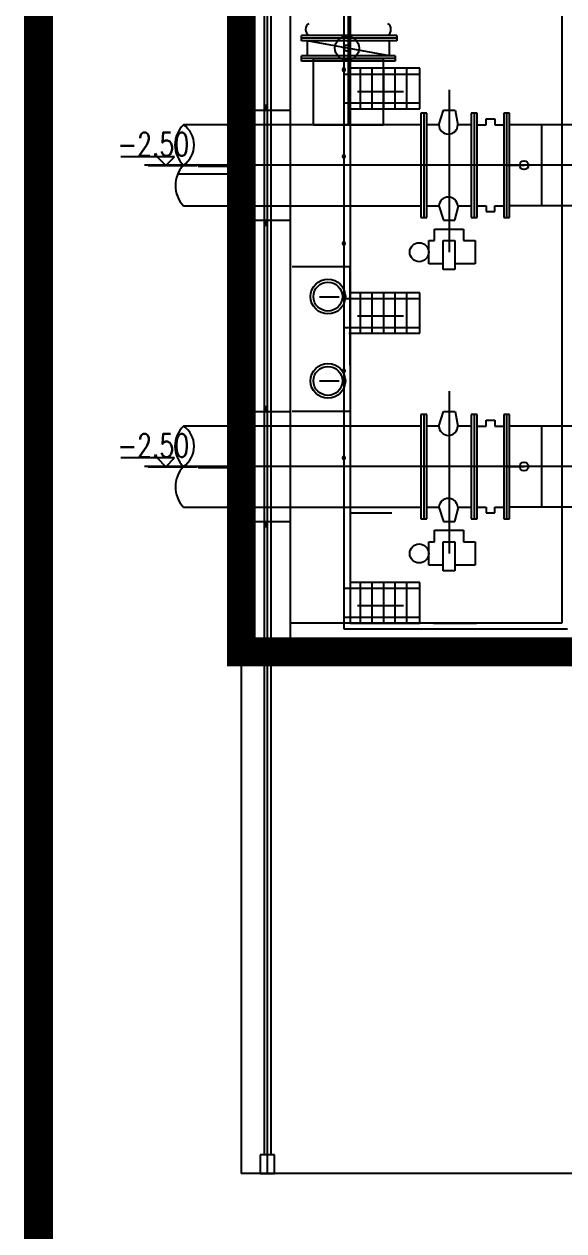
# Model space of a CAD drawing. Extents: x 93518 to 937116, y -359949 to 58022.
# Drawn here: x 693347 to 693808, y -117802 to -116773 of the extents above; entities that cross this region are included whole.
import ezdxf

# ---------------------------------------------------------------- set-up
doc = ezdxf.new("R2010")
doc.units = 0
doc.header["$LTSCALE"] = 1000
doc.header["$MEASUREMENT"] = 0
doc.layers.get('0').update_dxf_attribs({"color": 8, "linetype": 'CONTINUOUS'})
doc.layers.add('Z-本期建构筑物', color=8, linetype='CONTINUOUS')
doc.styles.add('HY', font='geditxt.shx', dxfattribs={"width": 0.75, "bigfont": 'hztxt1.shx'})
doc.styles.add('HZ', font='geditxt.shx', dxfattribs={"width": 0.8, "bigfont": 'dxt.shx'})

# ---------------------------------------------------------------- blocks, each defined once
blk = doc.blocks.new('wq')
at = {"color": 8, "ltscale": 10}
for p, q in [((3796.728, 1686.572), (3796.728, 1721.372)), ((3796.6718, 1721.0507), (3796.6718, 1686.8934)), ((3796.7853, 1721.0507), (3796.7853, 1686.8934)), ((3796.2785, 1717.572), (3796.2785, 1695.572)), ((3797.1285, 1695.572), (3797.1285, 1717.572)), ((3798.0475, 1717.272), (3798.0475, 1695.972)), ((3798.1587, 1717.172), (3798.1587, 1696.072)), ((3801.8085, 1717.172), (3801.8085, 1696.072)), ((3798.1285, 1704.672), (3798.1285, 1708.472)), ((3798.9314, 1706.2129), (3797.3174, 1706.2129)), ((3797.3174, 1706.1211), (3797.3174, 1706.2129)), ((3798.9624, 1706.2129), (3797.3484, 1706.2129)), ((3798.9624, 1706.2129), (3798.9624, 1706.1211)), ((3798.9314, 1706.167), (3797.3174, 1706.167)), ((3798.9314, 1706.1211), (3797.3174, 1706.1211)), ((3798.9624, 1706.167), (3797.3484, 1706.167)), ((3798.9624, 1706.1211), (3797.3484, 1706.1211)), ((3798.8358, 1705.8629), (3797.413, 1706.1211)), ((3797.413, 1706.1211), (3797.413, 1705.8629)), ((3798.8358, 1705.8629), (3798.8358, 1706.1211)), ((3798.9314, 1705.8629), (3797.3174, 1705.8629)), ((3797.3174, 1705.7711), (3797.3174, 1705.8629)), ((3798.9314, 1705.8629), (3797.3174, 1705.8629)), ((3797.3174, 1705.7711), (3797.3174, 1705.8629)), ((3798.9314, 1705.817), (3797.3174, 1705.817)), ((3798.9314, 1705.817), (3797.3174, 1705.817)), ((3798.9314, 1705.7711), (3797.3174, 1705.7711)), ((3798.9314, 1705.7711), (3797.3174, 1705.7711)), ((3797.5243, 1704.672), (3797.5245, 1705.817)), ((3797.5245, 1705.817), (3798.7315, 1705.817)), ((3798.7313, 1704.672), (3798.7315, 1705.817)), ((3798.9314, 1705.8629), (3798.9314, 1705.7711)), ((3799.3585, 1705.647), (3798.1587, 1705.647)), ((3798.3365, 1704.947), (3798.3365, 1705.647)), ((3798.5365, 1704.947), (3798.5365, 1705.647)), ((3798.7365, 1704.947), (3798.7365, 1705.647)), ((3798.9365, 1704.947), (3798.9365, 1705.647)), ((3799.1365, 1704.947), (3799.1365, 1705.647)), ((3799.3585, 1704.947), (3799.3585, 1705.647)), ((3798.0475, 1705.547), (3799.3585, 1705.547)), ((3798.2865, 1705.247), (3798.6865, 1705.247)), ((3798.6865, 1705.247), (3798.7606, 1705.247)), ((3798.7606, 1705.247), (3799.0804, 1705.247)), ((3799.8635, 1705.2713), (3799.8635, 1702.472)), ((3796.7035, 1705.022), (3796.7035, 1704.922)), ((3798.0475, 1705.047), (3799.3585, 1705.047)), ((3798.1587, 1704.947), (3799.3585, 1704.947)), ((3796.2785, 1704.922), (3797.1285, 1704.922)), ((3799.4785, 1704.872), (3799.3785, 1704.872)), ((3799.3785, 1704.872), (3799.3785, 1703.072)), ((3799.4285, 1704.872), (3799.4285, 1703.072)), ((3799.4785, 1703.072), (3799.4785, 1704.872)), ((3799.6885, 1704.672), (3799.7663, 1704.9213)), ((3799.7663, 1704.9213), (3799.9713, 1704.9213)), ((3799.9713, 1704.9213), (3800.0167, 1704.672)), ((3800.3485, 1704.872), (3800.2485, 1704.872)), ((3800.2485, 1704.872), (3800.2485, 1703.072)), ((3800.2985, 1704.872), (3800.2985, 1703.072)), ((3800.3485, 1703.072), (3800.3485, 1704.872)), ((3800.5035, 1704.772), (3800.6535, 1704.772)), ((3800.5035, 1704.672), (3800.5035, 1704.772)), ((3800.5035, 1704.772), (3800.6535, 1704.772)), ((3800.5035, 1704.672), (3800.5035, 1704.772)), ((3800.6535, 1704.772), (3800.6535, 1704.672)), ((3800.6535, 1704.772), (3800.6535, 1704.672)), ((3800.9085, 1704.872), (3800.8085, 1704.872)), ((3800.8085, 1704.872), (3800.8085, 1703.072)), ((3800.9085, 1704.872), (3800.8085, 1704.872)), ((3800.8085, 1704.872), (3800.8085, 1703.072)), ((3800.8585, 1704.872), (3800.8585, 1703.072)), ((3800.8585, 1704.872), (3800.8585, 1703.072)), ((3800.9085, 1703.072), (3800.9085, 1704.872)), ((3800.9085, 1703.072), (3800.9085, 1704.872)), ((3798.6587, 1704.672), (3795.2785, 1704.672)), ((3797.5244, 1704.6715), (3798.7314, 1704.672)), ((3799.3785, 1704.672), (3798.6587, 1704.672)), ((3799.6885, 1704.672), (3799.4785, 1704.672)), ((3800.2485, 1704.672), (3800.0167, 1704.672)), ((3800.3485, 1704.672), (3800.5035, 1704.672)), ((3800.3485, 1704.672), (3800.5035, 1704.672)), ((3800.4035, 1704.672), (3800.5035, 1704.672)), ((3800.4035, 1704.672), (3800.5035, 1704.672)), ((3800.6535, 1704.672), (3800.8085, 1704.672)), ((3800.6535, 1704.672), (3800.8085, 1704.672)), ((3801.4585, 1704.672), (3800.9045, 1704.672)), ((3802.2525, 1704.672), (3800.9045, 1704.672)), ((3801.4585, 1704.672), (3801.4585, 1703.272)), ((3795.1267, 1704.1202), (3794.1967, 1704.1202)), ((3794.8267, 1704.1202), (3794.9767, 1703.9702)), ((3794.9767, 1703.9702), (3795.1267, 1704.1202)), ((3822.1057, 1703.972), (3794.6089, 1703.972)), ((3794.6704, 1703.9702), (3795.5189, 1703.9702)), ((3795.5361, 1703.9571), (3795.9161, 1703.9571)), ((3795.9161, 1703.9571), (3796.4661, 1703.9571)), ((3800.8585, 1703.972), (3801.1585, 1703.972)), ((3795.1941, 1703.822), (3795.5741, 1703.822)), ((3795.5741, 1703.822), (3796.1241, 1703.822)), ((3795.2785, 1703.272), (3798.6587, 1703.272)), ((3798.6587, 1703.272), (3799.3785, 1703.272)), ((3799.4785, 1703.272), (3799.6885, 1703.272)), ((3799.6885, 1703.272), (3799.7676, 1703.022)), ((3800.0167, 1703.272), (3800.2485, 1703.272)), ((3800.0167, 1703.272), (3800.2485, 1703.272)), ((3800.3485, 1703.272), (3800.5035, 1703.272)), ((3800.3485, 1703.272), (3800.5035, 1703.272)), ((3800.5035, 1703.272), (3800.5035, 1703.172)), ((3800.5035, 1703.272), (3800.5035, 1703.172)), ((3800.6535, 1703.272), (3800.8085, 1703.272)), ((3800.6535, 1703.172), (3800.6535, 1703.272)), ((3800.6535, 1703.172), (3800.6535, 1703.272)), ((3800.6535, 1703.272), (3800.8085, 1703.272)), ((3802.2525, 1703.272), (3800.9045, 1703.272)), ((3799.3785, 1703.072), (3799.4785, 1703.072)), ((3799.966, 1703.022), (3800.0265, 1703.2639)), ((3800.2485, 1703.072), (3800.3485, 1703.072)), ((3800.5035, 1703.172), (3800.6535, 1703.172)), ((3800.5035, 1703.172), (3800.6535, 1703.172)), ((3800.8085, 1703.072), (3800.9085, 1703.072)), ((3800.8085, 1703.072), (3800.9085, 1703.072)), ((3796.2785, 1703.022), (3797.1285, 1703.022)), ((3796.7035, 1702.922), (3796.7035, 1703.022)), ((3799.6135, 1702.872), (3800.1135, 1702.872)), ((3799.6135, 1702.672), (3799.6135, 1702.872)), ((3799.6135, 1702.872), (3800.1135, 1702.872)), ((3799.6135, 1702.672), (3799.6135, 1702.872)), ((3799.7676, 1703.022), (3799.966, 1703.022)), ((3800.1135, 1702.872), (3800.1135, 1702.672)), ((3800.1135, 1702.872), (3800.1135, 1702.672)), ((3799.5135, 1702.672), (3799.6135, 1702.672)), ((3799.5135, 1702.272), (3799.5135, 1702.672)), ((3799.5135, 1702.672), (3799.6135, 1702.672)), ((3799.7635, 1702.672), (3799.9635, 1702.672)), ((3799.7635, 1702.672), (3799.9635, 1702.672)), ((3799.7635, 1702.672), (3799.9635, 1702.672)), ((3799.7635, 1702.172), (3799.7635, 1702.672)), ((3799.7635, 1702.672), (3799.9635, 1702.672)), ((3799.9635, 1702.672), (3799.9635, 1702.172)), ((3800.1135, 1702.672), (3800.3135, 1702.672)), ((3800.1135, 1702.672), (3800.3135, 1702.672)), ((3800.3135, 1702.672), (3800.3135, 1702.272)), ((3799.7635, 1702.272), (3799.5135, 1702.272)), ((3800.3135, 1702.272), (3799.9635, 1702.272)), ((3798.1585, 1702.222), (3797.1585, 1702.222)), ((3798.1585, 1700.522), (3798.1585, 1702.222)), ((3799.9635, 1702.172), (3799.7635, 1702.172)), ((3797.6251, 1701.7041), (3797.8251, 1701.7041)), ((3797.8251, 1701.7041), (3797.9647, 1701.7041)), ((3798.0365, 1701.672), (3799.3585, 1701.672)), ((3798.0475, 1701.672), (3799.3585, 1701.672)), ((3799.3585, 1701.772), (3798.1587, 1701.772)), ((3798.3365, 1701.072), (3798.3365, 1701.772)), ((3798.3365, 1701.072), (3798.3365, 1701.772)), ((3798.5365, 1701.072), (3798.5365, 1701.772)), ((3798.5365, 1701.072), (3798.5365, 1701.772)), ((3798.7365, 1701.072), (3798.7365, 1701.772)), ((3798.7365, 1701.072), (3798.7365, 1701.772)), ((3798.9365, 1701.072), (3798.9365, 1701.772)), ((3798.9365, 1701.072), (3798.9365, 1701.772)), ((3799.1365, 1701.072), (3799.1365, 1701.772)), ((3799.1365, 1701.072), (3799.1365, 1701.772)), ((3799.3585, 1701.072), (3799.3585, 1701.772)), ((3799.3585, 1701.072), (3799.3585, 1701.772)), ((3798.2865, 1701.372), (3798.6865, 1701.372)), ((3798.2865, 1701.372), (3798.6865, 1701.372)), ((3798.6865, 1701.372), (3798.7606, 1701.372)), ((3798.6865, 1701.372), (3798.7606, 1701.372)), ((3798.7606, 1701.372), (3799.0804, 1701.372)), ((3798.7606, 1701.372), (3799.0804, 1701.372)), ((3798.0365, 1701.172), (3799.3585, 1701.172)), ((3798.0475, 1701.172), (3799.3585, 1701.172)), ((3798.1365, 1701.072), (3799.3585, 1701.072)), ((3798.1587, 1701.072), (3799.3585, 1701.072)), ((3797.6251, 1700.2488), (3797.8251, 1700.2488)), ((3797.8251, 1700.2488), (3797.9647, 1700.2488)), ((3799.8635, 1700.0713), (3799.8635, 1697.272)), ((3796.7035, 1699.822), (3796.7035, 1699.722)), ((3796.2785, 1699.722), (3797.1285, 1699.722)), ((3798.1585, 1699.722), (3797.1585, 1699.722)), ((3799.4785, 1699.672), (3799.3785, 1699.672)), ((3799.3785, 1699.672), (3799.3785, 1697.872)), ((3799.4285, 1699.672), (3799.4285, 1697.872)), ((3799.4785, 1697.872), (3799.4785, 1699.672)), ((3799.6885, 1699.472), (3799.7663, 1699.7213)), ((3799.7663, 1699.7213), (3799.9713, 1699.7213)), ((3799.9713, 1699.7213), (3800.0167, 1699.472)), ((3800.3485, 1699.672), (3800.2485, 1699.672)), ((3800.2485, 1699.672), (3800.2485, 1697.872)), ((3800.2985, 1699.672), (3800.2985, 1697.872)), ((3800.3485, 1697.872), (3800.3485, 1699.672)), ((3800.5035, 1699.572), (3800.6535, 1699.572)), ((3800.5035, 1699.472), (3800.5035, 1699.572)), ((3800.5035, 1699.572), (3800.6535, 1699.572)), ((3800.5035, 1699.472), (3800.5035, 1699.572)), ((3800.6535, 1699.572), (3800.6535, 1699.472)), ((3800.6535, 1699.572), (3800.6535, 1699.472)), ((3800.9085, 1699.672), (3800.8085, 1699.672)), ((3800.8085, 1699.672), (3800.8085, 1697.872)), ((3800.9085, 1699.672), (3800.8085, 1699.672)), ((3800.8085, 1699.672), (3800.8085, 1697.872)), ((3800.8585, 1699.672), (3800.8585, 1697.872)), ((3800.8585, 1699.672), (3800.8585, 1697.872)), ((3800.9085, 1697.872), (3800.9085, 1699.672)), ((3800.9085, 1697.872), (3800.9085, 1699.672)), ((3798.6587, 1699.472), (3795.2785, 1699.472)), ((3799.3785, 1699.472), (3798.6587, 1699.472)), ((3799.6885, 1699.472), (3799.4785, 1699.472)), ((3800.2485, 1699.472), (3800.0167, 1699.472)), ((3800.3485, 1699.472), (3800.5035, 1699.472)), ((3800.3485, 1699.472), (3800.5035, 1699.472)), ((3800.4035, 1699.472), (3800.5035, 1699.472)), ((3800.4035, 1699.472), (3800.5035, 1699.472)), ((3800.6535, 1699.472), (3800.8085, 1699.472)), ((3800.6535, 1699.472), (3800.8085, 1699.472)), ((3801.4585, 1699.472), (3800.9045, 1699.472)), ((3802.2525, 1699.472), (3800.9045, 1699.472)), ((3801.4585, 1699.472), (3801.4585, 1698.072)), ((3795.1267, 1698.9202), (3794.1967, 1698.9202)), ((3794.8267, 1698.9202), (3794.9767, 1698.7702)), ((3794.9767, 1698.7702), (3795.1267, 1698.9202)), ((3822.1057, 1698.772), (3794.6089, 1698.772)), ((3794.6704, 1698.7702), (3795.5189, 1698.7702)), ((3795.5361, 1698.7571), (3795.9161, 1698.7571)), ((3795.9161, 1698.7571), (3796.4661, 1698.7571)), ((3800.8585, 1698.772), (3801.1585, 1698.772)), ((3795.2785, 1698.072), (3798.6587, 1698.072)), ((3798.6587, 1698.072), (3799.3785, 1698.072)), ((3799.4785, 1698.072), (3799.6885, 1698.072)), ((3799.6885, 1698.072), (3799.7676, 1697.822)), ((3799.966, 1697.822), (3800.0265, 1698.0639)), ((3800.0167, 1698.072), (3800.2485, 1698.072)), ((3800.0167, 1698.072), (3800.2485, 1698.072)), ((3800.3485, 1698.072), (3800.5035, 1698.072)), ((3800.3485, 1698.072), (3800.5035, 1698.072)), ((3800.5035, 1698.072), (3800.5035, 1697.972)), ((3800.5035, 1698.072), (3800.5035, 1697.972)), ((3800.6535, 1698.072), (3800.8085, 1698.072)), ((3800.6535, 1697.972), (3800.6535, 1698.072)), ((3800.6535, 1697.972), (3800.6535, 1698.072)), ((3800.6535, 1698.072), (3800.8085, 1698.072)), ((3802.2525, 1698.072), (3800.9045, 1698.072)), ((3798.1587, 1697.972), (3798.8785, 1697.972)), ((3799.3785, 1697.872), (3799.4785, 1697.872)), ((3800.2485, 1697.872), (3800.3485, 1697.872)), ((3800.5035, 1697.972), (3800.6535, 1697.972)), ((3800.5035, 1697.972), (3800.6535, 1697.972)), ((3800.8085, 1697.872), (3800.9085, 1697.872)), ((3800.8085, 1697.872), (3800.9085, 1697.872)), ((3796.2785, 1697.822), (3797.1285, 1697.822)), ((3796.7035, 1697.722), (3796.7035, 1697.822)), ((3799.6135, 1697.672), (3800.1135, 1697.672)), ((3799.6135, 1697.472), (3799.6135, 1697.672)), ((3799.6135, 1697.672), (3800.1135, 1697.672)), ((3799.6135, 1697.472), (3799.6135, 1697.672)), ((3799.7676, 1697.822), (3799.966, 1697.822)), ((3800.1135, 1697.672), (3800.1135, 1697.472)), ((3800.1135, 1697.672), (3800.1135, 1697.472)), ((3799.5135, 1697.472), (3799.6135, 1697.472)), ((3799.5135, 1697.072), (3799.5135, 1697.472)), ((3799.5135, 1697.472), (3799.6135, 1697.472)), ((3799.7635, 1697.472), (3799.9635, 1697.472)), ((3799.7635, 1697.472), (3799.9635, 1697.472)), ((3799.7635, 1697.472), (3799.9635, 1697.472)), ((3799.7635, 1696.972), (3799.7635, 1697.472)), ((3799.7635, 1697.472), (3799.9635, 1697.472)), ((3799.9635, 1697.472), (3799.9635, 1696.972)), ((3800.1135, 1697.472), (3800.3135, 1697.472)), ((3800.1135, 1697.472), (3800.3135, 1697.472)), ((3800.3135, 1697.472), (3800.3135, 1697.072)), ((3799.7635, 1697.072), (3799.5135, 1697.072)), ((3800.3135, 1697.072), (3799.9635, 1697.072)), ((3799.9635, 1696.972), (3799.7635, 1696.972)), ((3798.0475, 1696.672), (3799.3585, 1696.672)), ((3799.3585, 1696.772), (3798.1587, 1696.772)), ((3798.3365, 1696.072), (3798.3365, 1696.772)), ((3798.3365, 1696.072), (3798.3365, 1696.772)), ((3798.5365, 1696.072), (3798.5365, 1696.772)), ((3798.5365, 1696.072), (3798.5365, 1696.772)), ((3798.7365, 1696.072), (3798.7365, 1696.772)), ((3798.7365, 1696.072), (3798.7365, 1696.772)), ((3798.9365, 1696.072), (3798.9365, 1696.772)), ((3798.9365, 1696.072), (3798.9365, 1696.772)), ((3799.1365, 1696.072), (3799.1365, 1696.772)), ((3799.1365, 1696.072), (3799.1365, 1696.772)), ((3799.3585, 1696.072), (3799.3585, 1696.772)), ((3799.3585, 1696.072), (3799.3585, 1696.772)), ((3798.2865, 1696.372), (3798.6865, 1696.372)), ((3798.6865, 1696.372), (3798.7606, 1696.372)), ((3798.7606, 1696.372), (3799.0804, 1696.372)), ((3797.9475, 1696.072), (3797.1285, 1696.072)), ((3801.8085, 1696.072), (3797.9475, 1696.072)), ((3798.0475, 1696.172), (3799.3585, 1696.172)), ((3798.1587, 1696.072), (3799.3585, 1696.072)), ((3799.5976, 1696.072), (3800.337, 1696.072)), ((3798.0475, 1695.972), (3801.9085, 1695.972)), ((3796.2785, 1695.572), (3796.2785, 1686.572)), ((3796.2785, 1695.572), (3824.4085, 1695.572)), ((3796.8509, 1686.8934), (3796.6051, 1686.8934)), ((3796.6051, 1686.8934), (3796.6051, 1686.572)), ((3796.8509, 1686.572), (3796.8509, 1686.8934)), ((3819.1312, 1686.572), (3796.2785, 1686.572)), ((3796.6051, 1686.572), (3796.8509, 1686.572))]:
    blk.add_line(p, q, dxfattribs=at)
at = {"color": 8, "const_width": 0.5}
blk.add_lwpolyline([(3792.7785, 1733.5207), (3792.7785, 1640.6929)], dxfattribs=at)
at = {"color": 8, "ltscale": 10, "const_width": 0.5}
blk.add_lwpolyline([(3796.2785, 1695.572), (3824.4085, 1695.572), (3824.4085, 1717.572), (3796.2785, 1717.572)], close=True, dxfattribs=at)
at = {"color": 8, "ltscale": 10}
for centre, radius in [((3798.1026, 1705.9939), 0.2079), ((3798.1026, 1705.9939), 0.0526), ((3801.1585, 1703.972), 0.075), ((3799.3494, 1702.472), 0.1641), ((3799.3494, 1702.472), 0.1641), ((3797.7742, 1701.7056, 20000), 0.3), ((3797.7742, 1701.7056, 20000), 0.25), ((3797.7742, 1700.2503, 20000), 0.3), ((3797.7742, 1700.2503, 20000), 0.25), ((3801.1585, 1698.772, 20000), 0.075), ((3799.3494, 1697.272, 20000), 0.1641), ((3799.3494, 1697.272, 20000), 0.1641)]:
    blk.add_circle(centre, radius, dxfattribs=at)
for centre, radius, start, end in [((3797.5104, 1706.317), 0.1235, 122.53798, 237.46202), ((3798.7383, 1706.317), 0.1235, 302.53798, 57.46202), ((3798.0475, 1705.622, 20000), 0.025, 90, 270), ((3798.0475, 1705.622, 20000), 0.025, 270, 90), ((3795.6244, 1704.322, -20000), 0.4921, 134.66654, 225.33346), ((3795.0409, 1704.322, -20000), 0.423, 304.16217, 55.83783), ((3799.8526, 1704.6746), 0.1641, 180.88759, 359.11241), ((3798.0475, 1704.122, 20000), 0.025, 90, 270), ((3798.0475, 1704.122, 20000), 0.025, 270, 90), ((3795.6528, 1703.622, -20000), 0.5125, 136.9273, 223.0727), ((3799.8526, 1703.2573), 0.1648, 5.14058, 174.85942), ((3798.0475, 1702.622, 20000), 0.025, 90, 270), ((3798.0475, 1702.622, 20000), 0.025, 90, 270), ((3798.0475, 1702.622, 20000), 0.025, 270, 90), ((3798.0475, 1702.622, 20000), 0.025, 270, 90), ((3798.0475, 1700.422, 20000), 0.025, 90, 270), ((3798.0475, 1700.422, 20000), 0.025, 270, 90), ((3795.6244, 1699.122), 0.4921, 134.66654, 225.33346), ((3795.0409, 1699.122), 0.423, 304.16217, 55.83783), ((3799.8526, 1699.4746, 20000), 0.1641, 180.88759, 359.11241), ((3798.0475, 1698.922, 20000), 0.025, 90, 270), ((3798.0475, 1698.922, 20000), 0.025, 270, 90), ((3795.6528, 1698.422), 0.5125, 136.9273, 223.0727), ((3799.8526, 1698.0573, 20000), 0.1648, 5.14058, 174.85942), ((3838.7784, 1649), 40.199, 106.15653, 253.84347)]:
    blk.add_arc(centre, radius, start, end, dxfattribs=at)
at = {"color": 8, "ltscale": 10, "style": 'HY', "width": 0.75}
for p in [(3794.1439, 1704.1356), (3794.1439, 1698.9356, 20000)]:
    blk.add_text('-2.50', height=0.4, dxfattribs=at).set_placement(p)
at = {"color": 8, "style": 'HZ', "width": 0.8}
for p in [(3758.7668, 1735.8555), (3729.686, 1643.9264), (3799.3404, 1612.5855)]:
    blk.add_attdef('9.80', p, '', height=3.5, dxfattribs=at)

msp = doc.modelspace()

# ---------------------------------------------------------------- block references
at = {"layer": 'Z-本期建构筑物', "xscale": 49.42079999997804, "yscale": 49.42079999997804, "zscale": 49.42079999997804}
msp.add_blockref('wq', (505917.6, -201104.7), dxfattribs=at)

doc.saveas('drawing.dxf')
